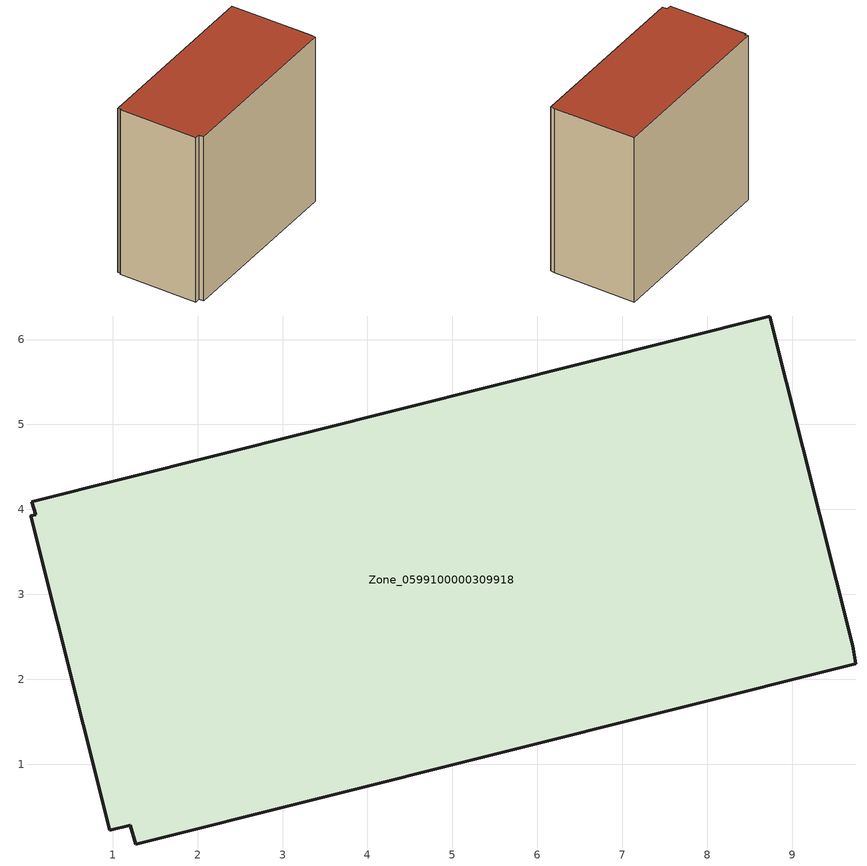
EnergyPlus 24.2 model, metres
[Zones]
Zone_0599100000309918
 floor ground (C_G): 9.74,2.18 1.27,0.06 1.21,0.28 0.97,0.23 0.04,3.92 0.1,3.94 0.05,4.09 8.74,6.28 9.71,2.39 z0
 wall outside (C_F): 0.04,3.92 0.97,0.23 1.21,0.28 1.27,0.06 9.74,2.18 9.71,2.39 8.74,6.28 0.05,4.09 0.1,3.94 0.04,3.92 z0:8.52
 roof outside (C_R): 1.27,0.06 9.74,2.18 9.71,2.39 8.74,6.28 0.05,4.09 0.1,3.94 0.04,3.92 0.97,0.23 1.21,0.28 z8.52
[BUILDING]
Pand.0599100000309918: North Axis=0; Terrain=City; Loads Convergence Tolerance Value=0.04; Temperature Convergence Tolerance Value=0.4; Solar Distribution=FullExterior; Maximum Number of Warmup Days=25; Minimum Number of Warmup Days=1
[Site:Location]
Rotterdam.The.Hague.AP_ZH_NLD Design_Conditions: Latitude=51.96; Longitude=4.45; Time Zone=1; Elevation=-4.5
[SITE:GROUNDTEMPERATURE:BUILDINGSURFACE]
18, 18, 18, 18, 18, 18, 18, 18, 18, 18, 18, 18
[MATERIAL] Thermal Absorptance=0.9; Solar Absorptance=0.7; Visible Absorptance=0.7
Name | Roughness | Thickness | Conductivity | Density | Specific Heat
G.TI.1992-2005 | MediumSmooth | 0.15 | 0.06 | 540 | 1210
F.TI.1992-2005 | Rough | 0.3 | 0.12 | 1920 | 840
R.TI.1992-2005 | MediumRough | 0.2 | 0.08 | 1500 | 1000
[CONSTRUCTION]
C_G: G.TI.1992-2005
C_F: F.TI.1992-2005
C_R: R.TI.1992-2005
[ZONE]
Zone_0599100000309918: Type=1; Multiplier=1; Ceiling Height=Autocalculate; Volume=Autocalculate; Floor Area=autocalculate; Part of Total Floor Area=Yes
[ZONEINFILTRATION:DESIGNFLOWRATE]
Infil_Zone_0599100000309918: Zone or ZoneList or Space or SpaceList=Zone_0599100000309918; Schedule=AlwaysOn; Design Flow Rate Calculation Method=Flow/Area; Flow Rate per Floor Area=0.0015; Constant Term Coefficient=1; Temperature Term Coefficient=0; Velocity Term Coefficient=0; Velocity Squared Term Coefficient=0
[HVACTEMPLATE:ZONE:IDEALLOADSAIRSYSTEM]
Zone_0599100000309918: Maximum Heating Supply Air Temperature=50; Minimum Cooling Supply Air Temperature=13; Maximum Heating Supply Air Humidity Ratio=0.0156; Minimum Cooling Supply Air Humidity Ratio=0.0077; Heating Limit=NoLimit; Cooling Limit=NoLimit; Dehumidification Control Type=ConstantSensibleHeatRatio; Cooling Sensible Heat Ratio=0.7; Dehumidification Setpoint=60; Humidification Control Type=None; Humidification Setpoint=30; Outdoor Air Method=None; Outdoor Air Flow Rate per Person=0.00944; Outdoor Air Flow Rate per Zone Floor Area=0; Outdoor Air Flow Rate per Zone=0; Demand Controlled Ventilation Type=None; Outdoor Air Economizer Type=NoEconomizer; Heat Recovery Type=None; Sensible Heat Recovery Effectiveness=0.7; Latent Heat Recovery Effectiveness=0.65
[ZONECONTROL:THERMOSTAT]
ThermostatControl_Zone_0599100000309918: Zone or ZoneList=Zone_0599100000309918; Control Type Schedule=DualSetpointControlType; Control 1=Thermostat_Zone_0599100000309918; Temperature Difference Between Cutout And Setpoint=0
[THERMOSTATSETPOINT:DUALSETPOINT]
Thermostat_Zone_0599100000309918: Heating Setpoint Temperature Schedule=HeatingSetpoint_Zone_0599100000309918; Cooling Setpoint Temperature Schedule=CoolingSetpoint_Zone_0599100000309918
[SCHEDULE:COMPACT]
HeatingSetpoint_Zone_0599100000309918: Through: 12/31, For: AllDays, Until: 24:00, 21
CoolingSetpoint_Zone_0599100000309918: Through: 12/31, For: AllDays, Until: 24:00, 24
DualSetpointControlType: Through: 12/31, For: AllDays, Until: 24:00, 4
AlwaysOn: Through: 12/31, For: AllDays, Until: 24:00, 1
